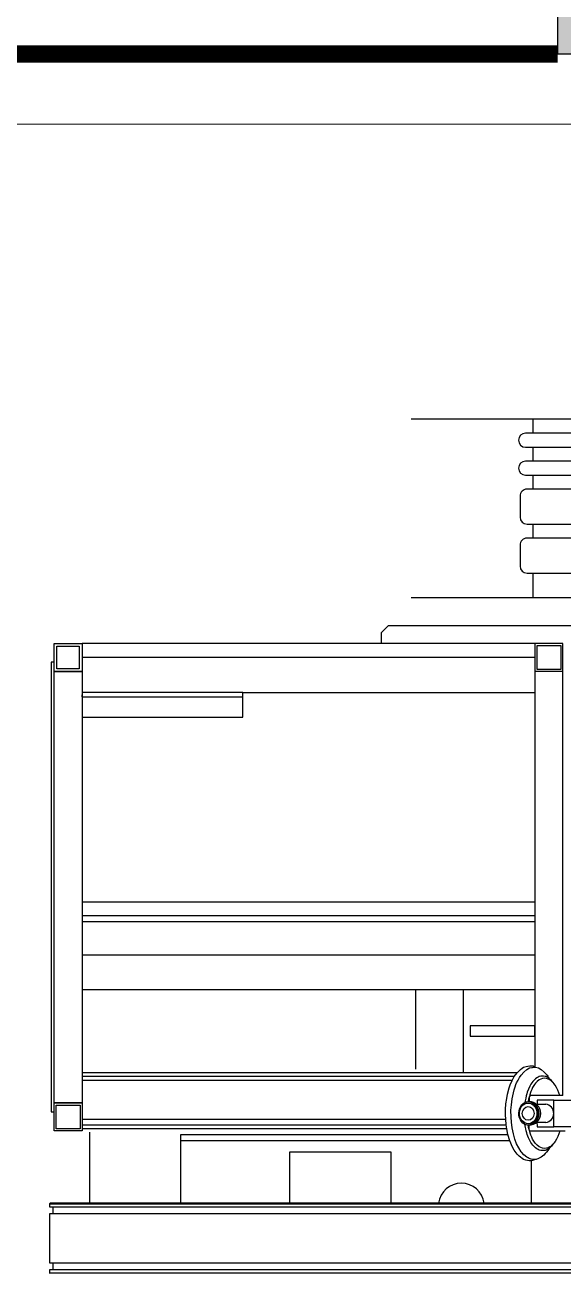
# Model space of a CAD drawing. Header units: metres. Extents: x -22.5 to 67.5, y 0 to 64.7.
# Drawn here: x 39.795 to 40.565, y 50.682 to 52.467 of the extents above; entities that cross this region are included whole.
import ezdxf

# ---------------------------------------------------------------- set-up
doc = ezdxf.new("R2010")
doc.units = ezdxf.units.M
for name, color, linetype in [('XREF PB NEURO-ONCOLOGIA$0$COLUMNAS', 6, 'Continuous'), ('XREF PB NEURO-ONCOLOGIA$0$EQUIPO', 8, 'Continuous'), ('XREF PB NEURO-ONCOLOGIA$0$HATCH', 251, 'Continuous'), ('XREF PB NEURO-ONCOLOGIA$0$TABIQUES BLINDADOS', 30, 'Continuous')]:
    doc.layers.add(name, color=color, linetype=linetype)
doc.layers.add('XREF PB NEURO-ONCOLOGIA$0$MUROS DE TABLAROCA', color=150, linetype='Continuous', lineweight=13)

# ---------------------------------------------------------------- blocks, each defined once
blk = doc.blocks.new('*U745')
at = {"color": 0}
for p, q in [((-3137.7, 1527.1), (-3137.7, -301)), ((-3117.7, -301), (-3117.7, 1527.1)), ((-3097.7, 1527.1), (-3097.7, -301)), ((-3077.7, -301), (-3077.7, 1527.1)), ((-3057.7, 1525.1), (-3057.7, -299)), ((-3007.7, -299), (-3007.7, 1525.1)), ((-2987.7, 1525.1), (-2987.7, -299)), ((-2937.7, -299), (-2937.7, 1525.1)), ((-2036.5, 997.9), (-2036.5, -981.5)), ((-2035.5, 999.1), (-2035.5, -982.5)), ((-2035.5, -982.5), (-2035.5, 999.1)), ((-2031.5, -982.5), (-2031.5, 999.1)), ((-2031.5, -977.2), (-2031.5, 993.9)), ((-2021.4, 999.1), (-2021.4, -982.5)), ((-2021.4, 993.9), (-2021.4, -977.2)), ((-1951.3, -982.5), (-1951.3, 999.1)), ((-1951.3, -977.2), (-1951.3, 993.9)), ((-1941.2, 999.1), (-1941.2, -982.5)), ((-1941.2, 993.9), (-1941.2, -977.2)), ((-1937.1, -982.5), (-1937.1, 999.1)), ((-1937.1, -982.5), (-1937.1, 999.1)), ((-3157.7, 475.1), (-3157.7, -465)), ((-2902.7, -465), (-2902.7, 475.1)), ((-2184.1, -260.8), (-2184.1, -169.4)), ((-2145.9, -169.9), (-2145.9, -260.8)), ((-2862.2, -192.8), (-2862.2, -497.7)), ((-2190.4, -247.5), (-2837.1, -247.5)), ((-2837.1, -247.5), (-2837.1, -287.8)), ((-2797.1, -247.5), (-2797.1, -287.8)), ((-2190.4, -247.5), (-2190.4, -294.4)), ((-2139.5, -244.3), (-2139.5, -294.4)), ((-2834.1, -250.4), (-2800, -250.4)), ((-2834.1, -284.6), (-2834.1, -250.4)), ((-2800, -250.4), (-2800, -284.6)), ((-2216.7, -268.5), (-2215.3, -267.6)), ((-2215.1, -267.5), (-2215.8, -268.5)), ((-2213.6, -265.7), (-2215.1, -267.5)), ((-2213.1, -266.5), (-2214.1, -268.7)), ((-2212, -264), (-2213.6, -265.7)), ((-2211.7, -264.6), (-2213.1, -266.5)), ((-2210.1, -262.4), (-2212, -264)), ((-2210.7, -263.3), (-2211.7, -264.6)), ((-2207.9, -260.6), (-2210.7, -263.3)), ((-2208.5, -261.2), (-2210.1, -262.4)), ((-2205.2, -258.6), (-2207.9, -260.6)), ((-2202.2, -256.8), (-2205.2, -258.6)), ((-2198.1, -254.8), (-2202.2, -256.8)), ((-2190.5, -252.1), (-2198.1, -254.8)), ((-2145.9, -260.8), (-2184.1, -260.8)), ((-2184.1, -260.8), (-2184.1, -284.3)), ((-2145.9, -284.3), (-2145.9, -260.8)), ((-2139.5, -252.1), (-2131.9, -254.8)), ((-2131.9, -254.8), (-2127.9, -256.8)), ((-2127.9, -256.8), (-2124.9, -258.6)), ((-2124.9, -258.6), (-2122.2, -260.6)), ((-2122.2, -260.6), (-2119.3, -263.3)), ((-2121.5, -261.2), (-2119.9, -262.4)), ((-2119.9, -262.4), (-2118, -264)), ((-2119.3, -263.3), (-2118.3, -264.6)), ((-2118.3, -264.6), (-2117, -266.5)), ((-2118, -264), (-2116.4, -265.7)), ((-2117, -266.5), (-2115.9, -268.7)), ((-2116.4, -265.7), (-2114.9, -267.5)), ((-2114.9, -267.5), (-2114.2, -268.5)), ((-2114.9, -267.5), (-2112, -269.4)), ((-2800, -284.6), (-2834.1, -284.6)), ((-2231, -286.9), (-2229.9, -282.5)), ((-2229.9, -282.5), (-2227.6, -278.5)), ((-2227.6, -278.5), (-2223.8, -274.2)), ((-2223.8, -274.2), (-2220.7, -271.3)), ((-2220.7, -271.3), (-2219.5, -270.3)), ((-2219.5, -270.3), (-2218, -269.4)), ((-2218.3, -275.2), (-2218.4, -277.4)), ((-2218.4, -277.4), (-2218.2, -279.2)), ((-2217.9, -273.1), (-2218.3, -275.2)), ((-2218.2, -279.2), (-2217.6, -281.4)), ((-2218, -269.4), (-2216.7, -268.5)), ((-2217.5, -271.7), (-2217.9, -273.1)), ((-2217.6, -281.4), (-2216.9, -283)), ((-2216.7, -270), (-2217.5, -271.7)), ((-2216.9, -283), (-2215.9, -284.8)), ((-2215.8, -268.5), (-2216.7, -270)), ((-2215.9, -284.8), (-2214.2, -287)), ((-2214.9, -271), (-2215.2, -274.4)), ((-2215.2, -274.4), (-2214.8, -277)), ((-2214.1, -268.7), (-2214.9, -271)), ((-2214.8, -277), (-2214.1, -279.3)), ((-2214.1, -279.3), (-2212.9, -281.5)), ((-2212.9, -281.5), (-2210.8, -284.3)), ((-2210.8, -284.3), (-2208.1, -286.9)), ((-2184.1, -284.3), (-2183.2, -284.6)), ((-2183.2, -284.6), (-2178, -284.6)), ((-2178, -284.6), (-2178, -272.1)), ((-2152, -272.1), (-2152, -284.9)), ((-2152, -284.9), (-2147.4, -284.6)), ((-2147.4, -284.6), (-2146.7, -284.6)), ((-2146.7, -284.6), (-2145.9, -284.3)), ((-2119.3, -284.3), (-2121.9, -286.9)), ((-2117.1, -281.5), (-2119.3, -284.3)), ((-2116, -279.3), (-2117.1, -281.5)), ((-2115.2, -277), (-2116, -279.3)), ((-2115.9, -268.7), (-2115.2, -271)), ((-2114.2, -284.8), (-2115.8, -287)), ((-2115.2, -271), (-2114.9, -274.4)), ((-2114.9, -274.4), (-2115.2, -277)), ((-2114.2, -268.5), (-2113.3, -270)), ((-2113.2, -283), (-2114.2, -284.8)), ((-2113.3, -270), (-2112.6, -271.7)), ((-2112.5, -281.4), (-2113.2, -283)), ((-2112.6, -271.7), (-2112.1, -273.1)), ((-2111.8, -279.2), (-2112.5, -281.4)), ((-2112.1, -273.1), (-2111.7, -275.2)), ((-2112, -269.4), (-2109.3, -271.2)), ((-2111.7, -277.4), (-2111.8, -279.2)), ((-2111.7, -275.2), (-2111.7, -277.4)), ((-2109.3, -271.2), (-2107.4, -272.9)), ((-2107.4, -272.9), (-2105.1, -274.7)), ((-2105.1, -274.7), (-2102.2, -278.5)), ((-2102.2, -278.5), (-2101.2, -280.5)), ((-2101.2, -280.5), (-2099.9, -283.5)), ((-2099.9, -283.5), (-2099.2, -286)), ((-2099.4, -285.3), (-2097.2, -292.7)), ((-3137.7, -290), (-3157.7, -290)), ((-3097.7, -290), (-3117.7, -290)), ((-3057.7, -290), (-3077.7, -290)), ((-2987.7, -290), (-3007.7, -290)), ((-2902.7, -290), (-2937.7, -290)), ((-2837.1, -287.8), (-2837.1, -935.8)), ((-2837.1, -287.8), (-2231, -287.8)), ((-2817.1, -287.8), (-2816.9, -935.8)), ((-2767, -705.6), (-2767, -287.8)), ((-2467, -287.8), (-2467, -935.8)), ((-2447.9, -935.8), (-2447.9, -287.8)), ((-2438.9, -287.8), (-2438.9, -935.8)), ((-2391.7, -935.8), (-2391.7, -287.8)), ((-2341.6, -287.8), (-2341.6, -935.8)), ((-2275.4, -287.8), (-2290.4, -287.8)), ((-2290.4, -287.8), (-2290.4, -380.4)), ((-2275.4, -380.4), (-2275.4, -287.8)), ((-2232.8, -290.3), (-2231, -287.8)), ((-2232.8, -291.9), (-2232.8, -290.3)), ((-2232.8, -294.9), (-2232.8, -291.9)), ((-2232.7, -297.9), (-2232.8, -294.9)), ((-2232.2, -300.4), (-2232.7, -297.9)), ((-2230.9, -303.8), (-2232.2, -300.4)), ((-2231, -287.8), (-2231, -286.9)), ((-2230.7, -291), (-2231, -287.8)), ((-2230.7, -292.1), (-2230.7, -291)), ((-2229.9, -295.3), (-2230.7, -292.1)), ((-2227.6, -299.4), (-2229.9, -295.3)), ((-2224.1, -303.7), (-2227.6, -299.4)), ((-2214.2, -287), (-2212.6, -288.7)), ((-2212.6, -288.7), (-2210.6, -290.6)), ((-2210.6, -290.6), (-2206.7, -293.3)), ((-2208.1, -286.9), (-2206.1, -288.4)), ((-2206.7, -293.3), (-2203.7, -295)), ((-2206.1, -288.4), (-2203.3, -290.2)), ((-2203.7, -295), (-2199.8, -296.9)), ((-2203.3, -290.2), (-2202, -290.9)), ((-2202, -290.9), (-2199.2, -292.3)), ((-2199.8, -296.9), (-2195.2, -298.6)), ((-2199.2, -292.3), (-2196.3, -293.5)), ((-2196.3, -293.5), (-2194.7, -294)), ((-2195.2, -298.6), (-2192.8, -299.4)), ((-2194.7, -294), (-2191.5, -295)), ((-2192.8, -299.4), (-2190, -300.3)), ((-2191.5, -295), (-2189.6, -295.5)), ((-2190.4, -294.4), (-2189.3, -295.6)), ((-2190, -300.3), (-2186.9, -300.7)), ((-2189.6, -295.5), (-2188.2, -296.1)), ((-2189.3, -295.6), (-2188.1, -296.1)), ((-2188.2, -296.1), (-2186.6, -296.5)), ((-2188.1, -296.1), (-2181.8, -296.1)), ((-2186.9, -300.7), (-2185, -301.1)), ((-2186.6, -296.5), (-2185.2, -296.7)), ((-2185.2, -296.7), (-2183.6, -297)), ((-2185, -301.1), (-2182.9, -301.5)), ((-2183.6, -297), (-2182.8, -297.1)), ((-2182.9, -301.5), (-2180.6, -301.9)), ((-2182.8, -297.1), (-2181.9, -297.3)), ((-2147.1, -301.5), (-2149.5, -301.9)), ((-2141.8, -296.1), (-2148.2, -296.1)), ((-2147.2, -297.1), (-2148.2, -297.3)), ((-2146.4, -297), (-2147.2, -297.1)), ((-2145, -301.1), (-2147.1, -301.5)), ((-2144.9, -296.7), (-2146.4, -297)), ((-2143.1, -300.7), (-2145, -301.1)), ((-2143.5, -296.5), (-2144.9, -296.7)), ((-2141.8, -296.1), (-2143.5, -296.5)), ((-2140.1, -300.3), (-2143.1, -300.7)), ((-2140.4, -295.5), (-2141.8, -296.1)), ((-2140.4, -295.5), (-2141.8, -296.1)), ((-2139.5, -294.4), (-2140.4, -295.5)), ((-2138.5, -295), (-2140.4, -295.5)), ((-2137.2, -299.4), (-2140.1, -300.3)), ((-2135.3, -294), (-2138.5, -295)), ((-2134.9, -298.6), (-2137.2, -299.4)), ((-2133.8, -293.5), (-2135.3, -294)), ((-2130.2, -296.9), (-2134.9, -298.6)), ((-2130.9, -292.3), (-2133.8, -293.5)), ((-2128.1, -290.9), (-2130.9, -292.3)), ((-2126.3, -295), (-2130.2, -296.9)), ((-2126.7, -290.2), (-2128.1, -290.9)), ((-2123.9, -288.4), (-2126.7, -290.2)), ((-2123.4, -293.3), (-2126.3, -295)), ((-2121.9, -286.9), (-2123.9, -288.4)), ((-2119.5, -290.6), (-2123.4, -293.3)), ((-2117.4, -288.7), (-2119.5, -290.6)), ((-2115.8, -287), (-2117.4, -288.7)), ((-2102.2, -299.4), (-2105.9, -303.7)), ((-2101.2, -297.3), (-2102.2, -299.4)), ((-2100.4, -295.7), (-2101.2, -297.3)), ((-2099.6, -293.1), (-2100.4, -295.7)), ((-2099, -291), (-2099.6, -293.1)), ((-2099.2, -286), (-2099, -288.1)), ((-2097.9, -300.9), (-2099.2, -304)), ((-2099, -288.1), (-2099, -291)), ((-2097.2, -295.9), (-2097.9, -300.9)), ((-2036.4, -292.7), (-2097.2, -292.7)), ((-2097.2, -292.7), (-2097.2, -295.9)), ((-3047.7, -309), (-3017.7, -309)), ((-2977.7, -309), (-2947.7, -309)), ((-2229.6, -306.1), (-2230.9, -303.8)), ((-2227.9, -308.5), (-2229.6, -306.1)), ((-2223.2, -313.2), (-2227.9, -308.5)), ((-2219.7, -307.4), (-2224.1, -303.7)), ((-2223.2, -313.2), (-2223.2, -935.8)), ((-2217.7, -317.2), (-2223.2, -313.2)), ((-2216.1, -309.6), (-2219.7, -307.4)), ((-2217.7, -317.2), (-2217.7, -935.8)), ((-2212.1, -320.2), (-2217.7, -317.2)), ((-2212.7, -311.7), (-2216.1, -309.6)), ((-2208.7, -313.8), (-2212.7, -311.7)), ((-2212.1, -320.2), (-2212.1, -935.8)), ((-2205.6, -323), (-2212.1, -320.2)), ((-2206.2, -314.8), (-2208.7, -313.8)), ((-2203, -316), (-2206.2, -314.8)), ((-2198.8, -317.3), (-2203, -316)), ((-2194.5, -318.4), (-2198.8, -317.3)), ((-2185.9, -320.2), (-2194.5, -318.4)), ((-2177.3, -321.3), (-2185.9, -320.2)), ((-2152.3, -321.3), (-2159.6, -321.8)), ((-2144.1, -320.2), (-2152.3, -321.3)), ((-2135.5, -318.4), (-2144.1, -320.2)), ((-2128, -316.4), (-2135.5, -318.4)), ((-2121.3, -313.8), (-2128, -316.4)), ((-2116.7, -319.7), (-2125.9, -323.4)), ((-2110.2, -307.4), (-2121.3, -313.8)), ((-2112.3, -317.2), (-2116.7, -319.7)), ((-2106.6, -313.1), (-2112.3, -317.2)), ((-2109.1, -306.4), (-2110.2, -307.4)), ((-2105.9, -303.7), (-2109.1, -306.4)), ((-2103.6, -310.3), (-2106.6, -313.1)), ((-2099.2, -304), (-2103.6, -310.3)), ((-2201.3, -324.5), (-2205.6, -323)), ((-2192.3, -326.9), (-2201.3, -324.5)), ((-2186.3, -328.1), (-2192.3, -326.9)), ((-2178.4, -329.1), (-2186.3, -328.1)), ((-2170.7, -329.7), (-2178.4, -329.1)), ((-2169.4, -321.9), (-2177.3, -321.3)), ((-2163.1, -329.8), (-2170.7, -329.7)), ((-2159.6, -321.8), (-2169.4, -321.9)), ((-2156.9, -329.5), (-2163.1, -329.8)), ((-2148.8, -328.9), (-2156.9, -329.5)), ((-2156.9, -935.8), (-2156.9, -329.5)), ((-2143, -327.9), (-2148.8, -328.9)), ((-2148.8, -935.8), (-2148.8, -328.9)), ((-2134.9, -326.2), (-2143, -327.9)), ((-2143, -327.9), (-2143, -935.8)), ((-2125.9, -323.4), (-2134.9, -326.2)), ((-2134.9, -794.2), (-2134.9, -326.3)), ((-2125.9, -323.6), (-2125.9, -794.2)), ((-2223.2, -390), (-2341.6, -390)), ((-2290.4, -380.4), (-2275.4, -380.4)), ((-2228.1, -458.3), (-2341.6, -458.3)), ((-2862.2, -497.7), (-2852.1, -507.9)), ((-2036.4, -493.3), (-2109.7, -493.3)), ((-2109.7, -493.3), (-2109.7, -639)), ((-2852.1, -507.9), (-2837.1, -507.9)), ((-2109.7, -639), (-2036.4, -638.7)), ((-2731.6, -705.6), (-2767, -705.6)), ((-2767, -705.6), (-2767, -935.8)), ((-2760.9, -936.1), (-2760.9, -705.6)), ((-2731.6, -935.8), (-2731.6, -705.6)), ((-2036.4, -794.2), (-2134.9, -794.2)), ((-2036.1, -924.8), (-2138.3, -924.8)), ((-2837.1, -935.8), (-2797.2, -935.8)), ((-2837.1, -975.7), (-2837.1, -935.8)), ((-2833, -939.8), (-2800.8, -939.8)), ((-2833, -971.7), (-2833, -939.8)), ((-2800.8, -939.8), (-2800.8, -971.7)), ((-2797.2, -935.8), (-2797.2, -975.7)), ((-2797.2, -935.8), (-2180.1, -935.8)), ((-2797.2, -975.7), (-2797.2, -935.8)), ((-2767, -935.8), (-2760.9, -936.1)), ((-2180.1, -935.8), (-2180.1, -975.7)), ((-2180.1, -935.8), (-2139.8, -935.8)), ((-2180.1, -975.7), (-2180.1, -935.8)), ((-2176.9, -938.7), (-2143, -938.7)), ((-2176.9, -972.8), (-2176.9, -938.7)), ((-2143, -938.7), (-2143, -972.8)), ((-2139.8, -935.8), (-2139.8, -975.7)), ((-2797.2, -975.7), (-2837.1, -975.7)), ((-2800.8, -971.7), (-2833, -971.7)), ((-2167.1, -975.7), (-2810.1, -975.7)), ((-2810.1, -975.7), (-2810.1, -979.8)), ((-2810.1, -979.8), (-2167.1, -979.8)), ((-2180.1, -975.7), (-2797.2, -975.7)), ((-2139.8, -975.7), (-2180.1, -975.7)), ((-2143, -972.8), (-2176.9, -972.8)), ((-2167.1, -979.8), (-2167.1, -975.7)), ((-2036.5, -981.5), (-2035.5, -982.5)), ((-2021.4, -977.2), (-2031.5, -977.2)), ((-1941.2, -977.2), (-1951.3, -977.2)), ((-1936.2, -981.5), (-1937.1, -982.5)), ((-2035.5, -982.5), (-2031.5, -982.5)), ((-2021.4, -982.5), (-1951.3, -982.5)), ((-1941.2, -982.5), (-1937.1, -982.5))]:
    blk.add_line(p, q, dxfattribs=at)
for centre, radius, start, end in [((-2165, -274), 13.2, 8.2697, 171.7303), ((-2165, -296.2), 16.8, 359.8713, 179.8308), ((-2165, -298.7), 17, 8.4803, 169.5112), ((-3127.7, -301), 10, 180, 0), ((-3087.7, -301), 10, 180, 0), ((-3047.7, -299), 10, 180, 270), ((-3017.7, -299), 10, 270, 0), ((-2977.7, -299), 10, 180, 270), ((-2947.7, -299), 10, 270, 0), ((-2032.3, -393), 32.8, 97.1921, 262.8079)]:
    blk.add_arc(centre, radius, start, end, dxfattribs=at)
for major_axis, ratio in [((16.8, -0.2), 0.798544), ((14.8, 0.1), 0.846261), ((-9.86, -0.01), 0.852152)]:
    blk.add_ellipse((-2165, -297.3), major_axis=major_axis, ratio=ratio, dxfattribs=at)
blk = doc.blocks.new('XREF PB NEURO-ONCOLOGIA')
at = {"layer": 'XREF PB NEURO-ONCOLOGIA$0$HATCH'}
h = blk.add_hatch(color=256, dxfattribs=at)
h.dxf.hatch_style = 1
h.paths.add_polyline_path([(8.7517, 8.6062), (8.7517, 9.1062), (9.2517, 9.1062), (9.2517, 8.6062)])
h.paths.add_polyline_path([(11.6317, 8.6062), (11.6317, 9.1062), (12.1317, 9.1062), (12.1317, 8.6062)])
h.paths.add_polyline_path([(15.5517, 8.6062), (15.5517, 9.1062), (16.0517, 9.1062), (16.0517, 8.6062)])
h.paths.add_polyline_path([(18.9517, 8.6062), (18.9517, 9.1062), (19.4517, 9.1062), (19.4517, 8.6062)])
h.paths.add_polyline_path([(18.9517, 4.2062), (18.9517, 4.7062), (19.4517, 4.7062), (19.4517, 4.2062)])
h = blk.add_hatch(dxfattribs=at)
h.set_pattern_fill('ANGLE', color=256)
h.set_pattern_definition([(0, (0, 0), (0, 6.985), [5.08, -1.905]), (90, (0, 0), (-6.985, 4e-16), [5.08, -1.905])])
h.paths.add_polyline_path([(11.6317, 8.6062), (11.6317, 9.1062), (12.1317, 9.1062), (12.1317, 8.6062)])
h.paths.add_polyline_path([(15.5517, 8.6062), (15.5517, 9.1062), (16.0517, 9.1062), (16.0517, 8.6062)])
h.paths.add_polyline_path([(18.9517, 8.6062), (18.9517, 9.1062), (19.4517, 9.1062), (19.4517, 8.6062)])
h.paths.add_polyline_path([(18.9517, 4.2062), (18.9517, 4.7062), (19.4517, 4.7062), (19.4517, 4.2062)])
at = {"layer": 'XREF PB NEURO-ONCOLOGIA$0$COLUMNAS', "elevation": 0}
blk.add_lwpolyline([(18.9517, 4.2062), (18.9517, 4.7062), (19.4517, 4.7062), (19.4517, 4.2062)], close=True, dxfattribs=at)
at = {"layer": 'XREF PB NEURO-ONCOLOGIA$0$MUROS DE TABLAROCA'}
blk.add_lwpolyline([(8.7517, 7.8132), (9.2417, 7.8132), (9.2417, 8.1062), (11.3447, 8.1062), (11.3447, 2.9962), (11.8447, 2.9962), (11.8447, 8.1062), (13.5017, 8.1062), (13.5017, 7.8562), (17.8017, 7.8562), (17.8017, 8.1062), (18.8517, 8.1062), (18.8517, 0.7962), (17.8017, 0.7962), (17.8017, 1.0562), (13.5017, 1.0562), (13.5017, 0.7962), (9.2447, 0.7963), (9.2447, 5.4132), (8.2517, 5.413)], dxfattribs=at)
at = {"layer": 'XREF PB NEURO-ONCOLOGIA$0$TABIQUES BLINDADOS', "const_width": 0.025, "elevation": 0}
blk.add_lwpolyline([(18.9517, 4.7062), (18.9517, 8.2062), (17.7017, 8.2062), (17.7017, 7.9562), (13.6017, 7.9562), (13.6017, 8.2062), (11.7447, 8.2062)], dxfattribs=at)
at = {"layer": 'XREF PB NEURO-ONCOLOGIA$0$EQUIPO', "color": 8, "xscale": 0.0009999999999940395, "yscale": 0.0009999999999940395, "zscale": 0.0009999999999940395, "rotation": 180}
blk.add_blockref('*U745', (15.2717, 4.4512, 0), dxfattribs=at)

msp = doc.modelspace()

# ---------------------------------------------------------------- block references
at = {"rotation": 90}
msp.add_blockref('XREF PB NEURO-ONCOLOGIA', (45.2634, 33.4734), dxfattribs=at)

doc.saveas('drawing.dxf')
